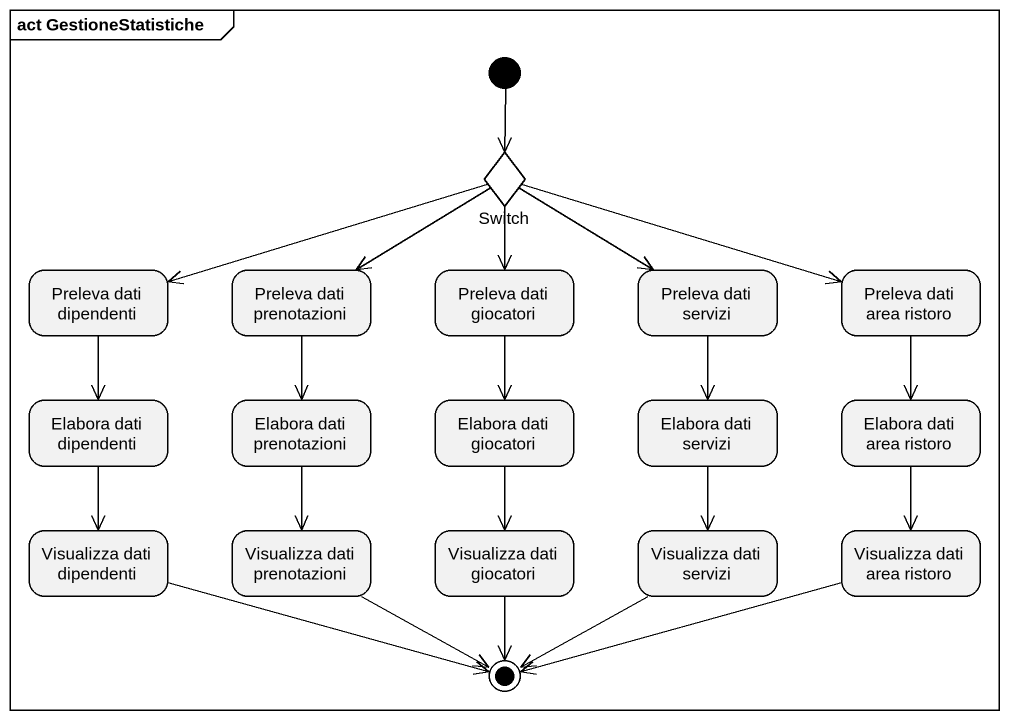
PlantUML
@startuml
mainframe act GestioneStatistiche
hide empty description
state Switch <<choice>>
state "Preleva dati dipendenti" as Preleva_dati_dipendenti
state "Preleva dati prenotazioni" as Preleva_dati_prenotazioni
state "Preleva dati giocatori" as Preleva_dati_giocatori
state "Preleva dati servizi" as Preleva_dati_servizi
state "Preleva dati area ristoro" as Preleva_dati_area_ristoro
state "Elabora dati dipendenti" as Elabora_dati_dipendenti
state "Elabora dati prenotazioni" as Elabora_dati_prenotazioni
state "Elabora dati giocatori" as Elabora_dati_giocatori
state "Elabora dati servizi" as Elabora_dati_servizi
state "Elabora dati area ristoro" as Elabora_dati_area_ristoro
state "Visualizza dati dipendenti" as Visualizza_dati_dipendenti
state "Visualizza dati prenotazioni" as Visualizza_dati_prenotazioni
state "Visualizza dati giocatori" as Visualizza_dati_giocatori
state "Visualizza dati servizi" as Visualizza_dati_servizi
state "Visualizza dati area ristoro" as Visualizza_dati_area_ristoro
[*] --> Switch
Switch -left-> Preleva_dati_dipendenti
Switch --> Preleva_dati_prenotazioni
Switch --> Preleva_dati_giocatori
Switch --> Preleva_dati_servizi
Switch -right-> Preleva_dati_area_ristoro
Preleva_dati_dipendenti --> Elabora_dati_dipendenti
Preleva_dati_prenotazioni --> Elabora_dati_prenotazioni
Preleva_dati_giocatori --> Elabora_dati_giocatori
Preleva_dati_servizi --> Elabora_dati_servizi
Preleva_dati_area_ristoro --> Elabora_dati_area_ristoro
Elabora_dati_dipendenti --> Visualizza_dati_dipendenti
Elabora_dati_prenotazioni --> Visualizza_dati_prenotazioni
Elabora_dati_giocatori --> Visualizza_dati_giocatori
Elabora_dati_servizi --> Visualizza_dati_servizi
Elabora_dati_area_ristoro --> Visualizza_dati_area_ristoro
Visualizza_dati_dipendenti -right-> [*]
Visualizza_dati_prenotazioni -right-> [*]
Visualizza_dati_giocatori --> [*]
Visualizza_dati_servizi -left-> [*]
Visualizza_dati_area_ristoro -left-> [*]
@enduml
